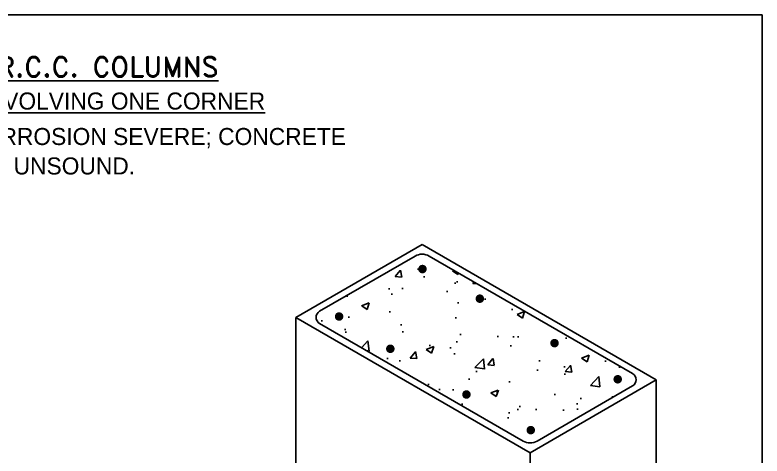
# Model space of a CAD drawing. Header units: millimetres. Extents: x -8855 to 105318, y -17958 to 67465.
# Drawn here: x 42646 to 53175, y 61254 to 67465 of the extents above; entities that cross this region are included whole.
import ezdxf

# ---------------------------------------------------------------- set-up
doc = ezdxf.new("R2010")
doc.units = ezdxf.units.MM
doc.header["$LTSCALE"] = 25
doc.layers.add('TEXT', color=2, linetype='Continuous')
doc.styles.add('ROMAND', font='romand.shx')
doc.styles.add('ROMANS', font='stylu.ttf')

msp = doc.modelspace()

# ---------------------------------------------------------------- hatches: boundary and pattern name
h = msp.add_hatch()
h.set_pattern_fill('AR-CONC', color=256, scale=6, style=0)
h.set_pattern_definition([(50, (406367.1, 39193.7), (1093.108, -95.6345), [114.3, -1257.3]), (355, (406367.1, 39193.7), (-211.457, 1146.34), [91.44, -1005.84]), (100.451, (406458.2, 39185.8), (881.655, 1050.7), [97.14, -1068.54]), (46.1842, (406367.1, 39498.5), (1626.474, -252.254), [171.45, -1885.95]), (96.6356, (406502.6, 39477.5), (1424.4254, 1484.553), [145.71, -1602.81]), (351.184, (406367.1, 39498.5), (1424.428, 1484.551), [137.16, -1508.76]), (21, (406519.5, 39422.3), (909.6893, -613.593), [114.3, -1257.3]), (326, (406519.5, 39422.3), (370.812, 1105.1278), [91.44, -1005.84]), (71.4514, (406595.3, 39371.2), (1280.499, 491.537), [97.14, -1068.54]), (37.5, (406367.1, 39193.74), (18.5316, 507.33023), [0, -993.648, 0, -1021.08, 0, -1009.65]), (7.5, (406367.1, 39193.74), (400.918, 601.08345), [0, -582.168, 0, -970.788, 0, -384.81]), (327.5, (406027.25, 39193.74), (813.54357, -34.37246), [0, -381, 0, -1188.72, 0, -1577.34]), (317.5, (405874.85, 39193.74), (888.7751, 152.559), [0, -495.3, 0, -789.432, 0, -1120.14])])
h.paths.add_polyline_path([(48484.35811, 64069.24239, 0.2679491923), (48284.35811, 64069.24239), (46940.18589, 63293.1842, 0.5773502692), (46940.18589, 63119.97912), (49806.58327, 61465.06382, 0.2679491927), (50006.58327, 61465.06382), (51350.75549, 62241.12202, 0.577350269), (51350.75549, 62414.3271)])
h.paths.add_polyline_path([(50220.67052, 62843.94748, -1), (50280.67052, 62843.94748, -1)], flags=16)
h.paths.add_polyline_path([(49039.28044, 62120.23112, -1), (48979.28044, 62120.23112, -1)], flags=16)
h.paths.add_polyline_path([(49945.95103, 61618.87599, -1), (49885.95103, 61618.87599, -1)], flags=16)
h.paths.add_polyline_path([(49167.97336, 63469.63671, -1), (49227.97336, 63469.63671, -1)], flags=16)
h.paths.add_polyline_path([(51111.34012, 62334.89417, -1), (51171.34012, 62334.89417, -1)], flags=16)
h.paths.add_polyline_path([(47966.7554, 62764.1556, -1), (47906.7554, 62764.1556, -1)], flags=16)
h.paths.add_polyline_path([(48359.4924, 63886.79655, -1), (48419.4924, 63886.79655, -1)], flags=16)
h.paths.add_polyline_path([(47244.49345, 63218.51321, -1), (47184.49345, 63218.51321, -1)], flags=16)

# ---------------------------------------------------------------- linework, layer by layer
for p, q in [((53175.44123, 67465.18411), (33695.58156, 67465.18411)), ((53175.44123, 39229.87558), (53175.44123, 67465.18411)), ((46606.1987, 63206.58166), (48384.35811, 64233.20247)), ((48384.35811, 64233.20247), (51684.74268, 62327.72455)), ((46940.18589, 63293.1842), (48284.35811, 64069.24239)), ((48484.35811, 64069.24239), (51350.75549, 62414.3271)), ((46606.1987, 63206.58166), (46606.1987, 57753.55838)), ((46606.1987, 63206.58166), (49906.58327, 61301.10374)), ((46940.18589, 63119.97912), (49806.58327, 61465.06382)), ((49906.58327, 61301.10374), (51684.74268, 62327.72455)), ((50006.58327, 61465.06382), (51350.75549, 62241.12202)), ((51684.74268, 62327.72455), (51684.74268, 56874.70127)), ((49906.58327, 61301.10374), (49906.58327, 59979.53742))]:
    msp.add_line(p, q)
at = {"const_width": 60}
for points in [[(48359.4924, 63886.79655, 1), (48419.4924, 63886.79655, 1)], [(49167.97336, 63469.63671, 1), (49227.97336, 63469.63671, 1)], [(47184.49345, 63218.51321, 1), (47244.49345, 63218.51321, 1)], [(50220.67052, 62843.94748, 1), (50280.67052, 62843.94748, 1)], [(47906.7554, 62764.1556, 1), (47966.7554, 62764.1556, 1)], [(51111.34012, 62334.89417, 1), (51171.34012, 62334.89417, 1)], [(48979.28044, 62120.23112, 1), (49039.28044, 62120.23112, 1)], [(49885.95103, 61618.87599, 1), (49945.95103, 61618.87599, 1)]]:
    msp.add_lwpolyline(points, format="xyb", close=True, dxfattribs=at)
for centre, radius, start, end in [((48384.35811, 63896.03731), 200, 60.000000023, 120), ((46990.18589, 63206.58166), 100, 120.000000001, 240), ((51300.75549, 62327.72456), 100, 300.000000055, 60.000000024), ((49906.58327, 61638.2689), 200, 240, 300)]:
    msp.add_arc(centre, radius, start, end)

# ---------------------------------------------------------------- texts
at = {"layer": 'TEXT'}
for s, height, style, p in [('%%UREPAIRS TO R.C.C. COLUMNS', 280, 'ROMAND', (40018.76316, 66593.53193)), ('%%UDAMAGED AREA INVOLVING ONE CORNER', 240, 'ROMANS', (39485.22441, 66133.18001)), ('DAMAGE CATEGORY NO.3 & 4 - REBAR CORROSION SEVERE; CONCRETE', 240, 'ROMANS', (35790.87766, 65633.62792)), ('CORE SOUND OR UNSOUND.', 240, 'ROMANS', (39792.44081, 65218.79371))]:
    msp.add_text(s, height=height, dxfattribs=dict(at, style=style)).set_placement(p)

doc.saveas('drawing.dxf')
